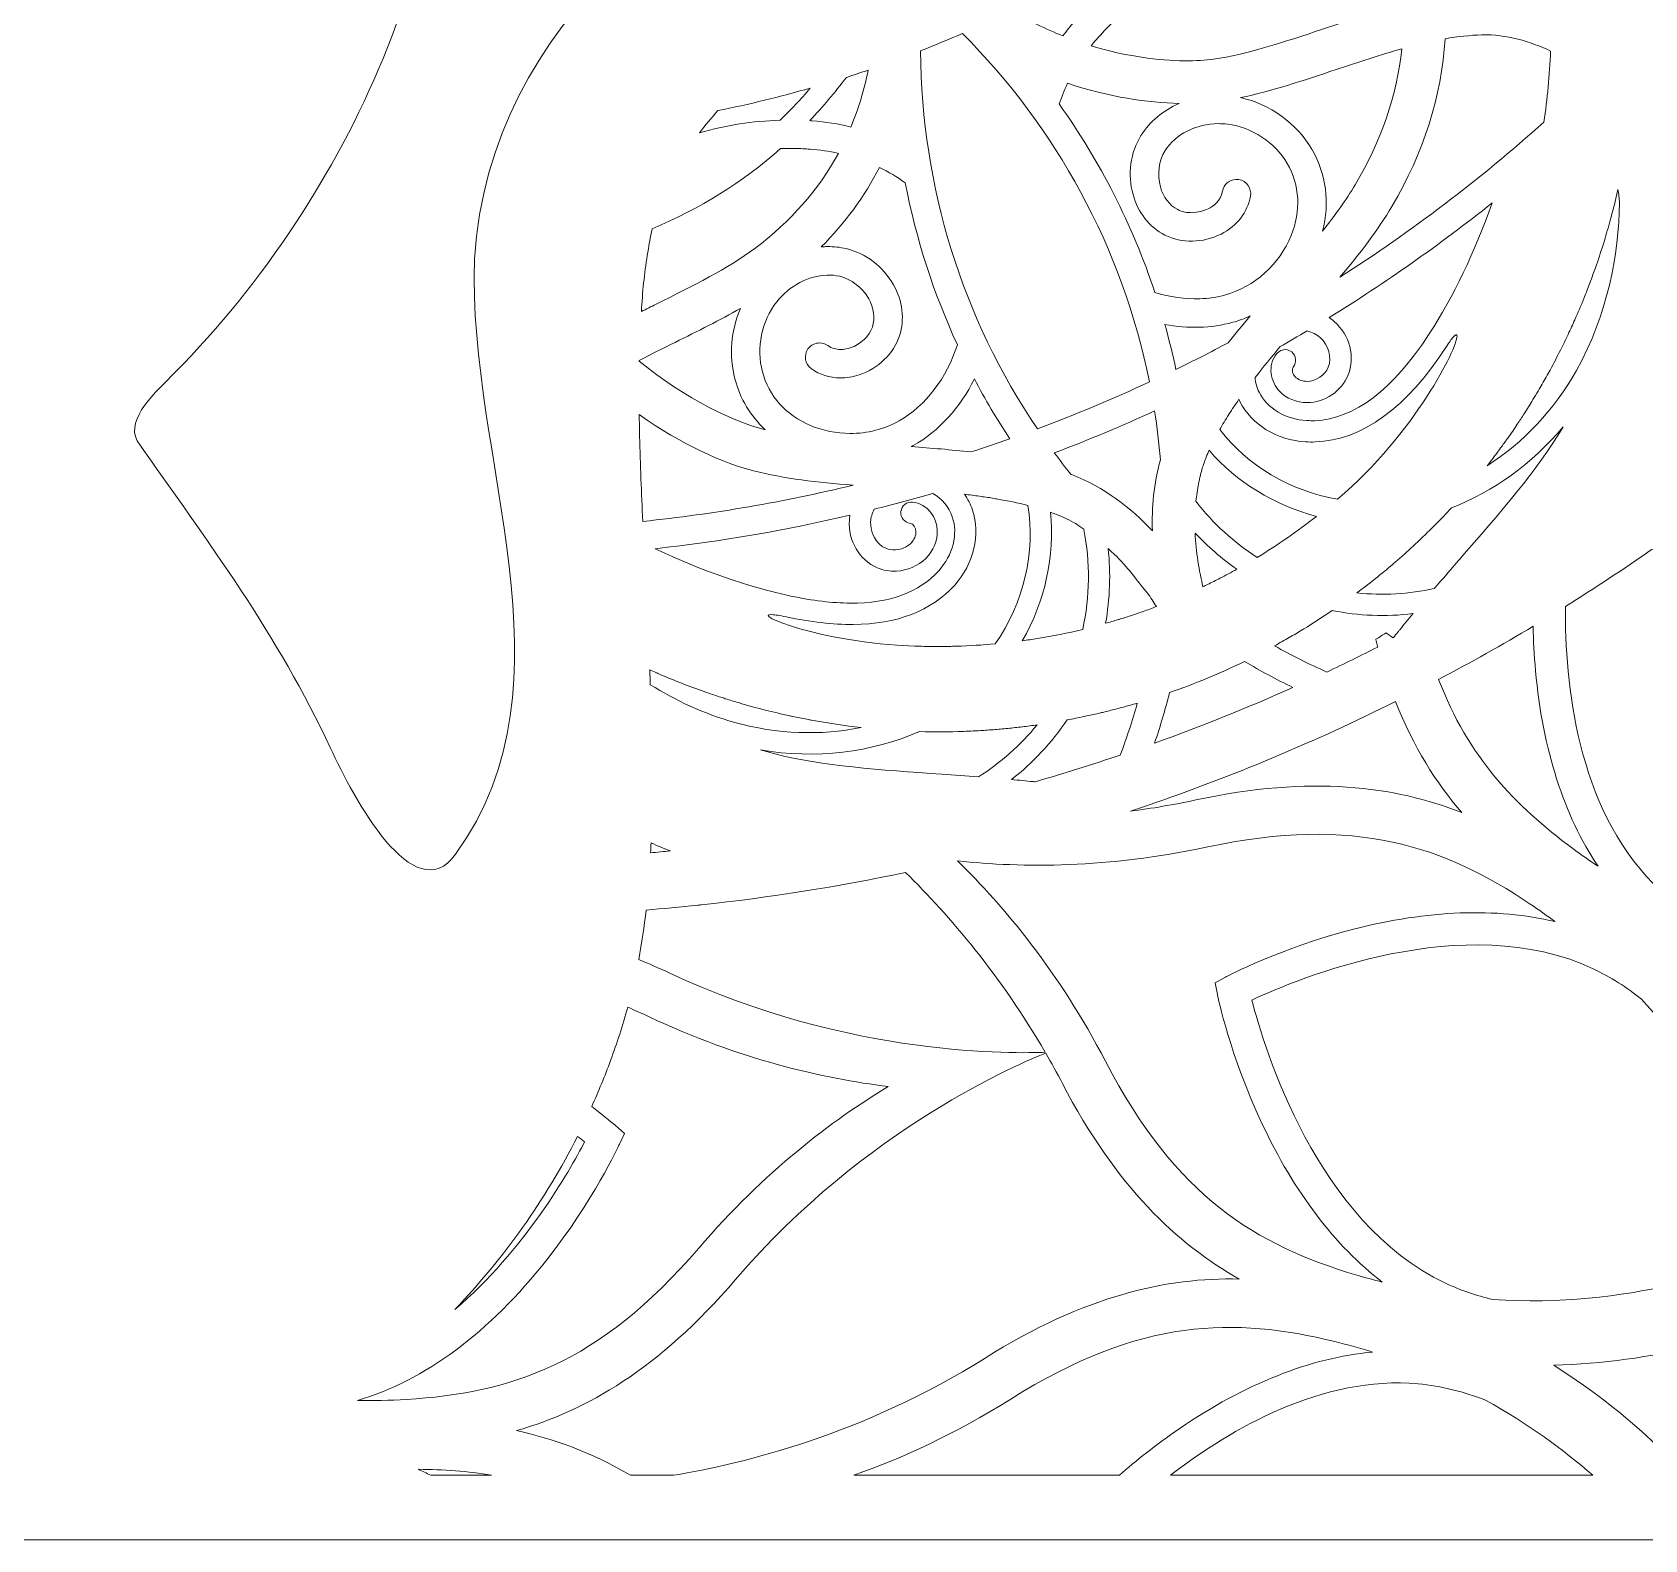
# Model space of a CAD drawing. Header units: millimetres. Extents: x -131 to 670, y -112 to 1620.
# Drawn here: x 436.4 to 586.4, y 1058.4 to 1198.6 of the extents above; entities that cross this region are included whole.
import ezdxf

# ---------------------------------------------------------------- set-up
doc = ezdxf.new("R2010")
doc.units = ezdxf.units.MM
doc.header["$MEASUREMENT"] = 0
doc.layers.add('Layer 3', color=7, linetype='Continuous')

msp = doc.modelspace()

# ---------------------------------------------------------------- linework, layer by layer
at = {"layer": 'Layer 3', "lineweight": 0}
msp.add_lwpolyline([(284.88, 1619.63), (284.88, 1058.4), (670.17, 1058.4), (670.17, 1619.63), (284.88, 1619.63)], dxfattribs=at)
for points, knots in [([(446.11, 1160.62), (445.06, 1162.73), (447.88, 1165.2), (449.64, 1166.97), (466.22, 1183.9), (476.1, 1206.83), (475.39, 1230.47), (475.39, 1230.79), (475.69, 1231.69), (476.27, 1232.11), (482.19, 1223.42), (495.09, 1223.49), (504.68, 1225.88), (509.61, 1227.29), (514.55, 1231.88), (519.14, 1229.41), (520.55, 1228.7), (518.08, 1225.53), (516.32, 1224.47), (498.33, 1212.48), (478.92, 1200.13), (477.51, 1177.55), (476.81, 1158.85), (487.39, 1138.39), (475.75, 1122.16), (471.87, 1116.87), (466.22, 1127.46), (464.11, 1132.04), (459.17, 1142.63), (452.82, 1151.09), (446.11, 1160.62)], [0, 0, 0, 0, 1, 1, 1, 2, 2, 2, 3, 3, 3, 4, 4, 4, 5, 5, 5, 6, 6, 6, 7, 7, 7, 8, 8, 8, 9, 9, 9, 10, 10, 10, 10]), ([(546.25, 1196.13), (545.53, 1196.03), (544.61, 1195.97), (543.55, 1195.98), (541.22, 1196), (538.17, 1196.37), (534.87, 1197.37), (535.03, 1197.56), (535.18, 1197.74), (535.34, 1197.93), (536.37, 1199.11), (537.5, 1200.2), (538.71, 1201.19), (545.6, 1201.64), (552.39, 1203.73), (558.46, 1207.46), (560.13, 1207.32), (561.74, 1207.04), (563.28, 1206.63), (563.66, 1204.82), (563.88, 1203.02), (563.94, 1201.24), (561.42, 1200.6), (558.9, 1199.75), (556.41, 1198.92), (552.77, 1197.71), (549.34, 1196.56), (546.25, 1196.13)], [0, 0, 0, 0, 1, 1, 1, 2, 2, 2, 3, 3, 3, 4, 4, 4, 5, 5, 5, 6, 6, 6, 7, 7, 7, 8, 8, 8, 9, 9, 9, 9]), ([(534.69, 1201.12), (534.23, 1200.65), (533.77, 1200.16), (533.34, 1199.66), (532.95, 1199.22), (532.59, 1198.76), (532.25, 1198.29), (530.67, 1198.92), (529.07, 1199.69), (527.48, 1200.65), (528.1, 1200.96), (528.73, 1201.28), (529.35, 1201.6), (531.12, 1201.33), (532.9, 1201.17), (534.69, 1201.12)], [0, 0, 0, 0, 1, 1, 1, 2, 2, 2, 3, 3, 3, 4, 4, 4, 5, 5, 5, 5]), ([(522.9, 1198.52), (531.59, 1189.81), (537.78, 1178.61), (540.3, 1166.1), (536.88, 1164.52), (533.4, 1163.06), (529.87, 1161.74), (522.89, 1172.06), (519.1, 1184.19), (519.01, 1196.91), (520.32, 1197.42), (521.62, 1197.96), (522.9, 1198.52)], [0, 0, 0, 0, 1, 1, 1, 2, 2, 2, 3, 3, 3, 4, 4, 4, 4]), ([(558.02, 1175.84), (559.86, 1178.04), (561.54, 1180.21), (562.86, 1182.43), (565.81, 1187.43), (567.46, 1192.66), (567.81, 1198.03), (568.98, 1198.23), (570.13, 1198.36), (571.23, 1198.39), (573.51, 1198.45), (575.7, 1197.79), (577.62, 1196.88), (577.53, 1194.65), (577.32, 1192.44), (576.99, 1190.26), (571.01, 1184.92), (564.66, 1180.1), (558.02, 1175.84)], [0, 0, 0, 0, 1, 1, 1, 2, 2, 2, 3, 3, 3, 4, 4, 4, 5, 5, 5, 6, 6, 6, 6]), ([(557.67, 1195.16), (559.7, 1195.84), (561.75, 1196.53), (563.78, 1197.09), (563.31, 1192.77), (561.86, 1188.55), (559.44, 1184.45), (558.6, 1183.03), (557.56, 1181.6), (556.4, 1180.14), (557.09, 1182.77), (556.75, 1185.43), (555.4, 1187.76), (553.99, 1190.17), (551.5, 1191.95), (548.78, 1192.55), (551.62, 1193.15), (554.57, 1194.13), (557.67, 1195.16)], [0, 0, 0, 0, 1, 1, 1, 2, 2, 2, 3, 3, 3, 4, 4, 4, 5, 5, 5, 6, 6, 6, 6]), ([(512.53, 1189.81), (511.36, 1190.11), (510.16, 1190.31), (508.92, 1190.39), (508.84, 1190.4), (508.77, 1190.4), (508.69, 1190.41), (509.91, 1191.68), (511.04, 1193.03), (512.1, 1194.44), (512.78, 1194.66), (513.45, 1194.88), (514.13, 1195.11), (513.76, 1193.25), (513.22, 1191.49), (512.53, 1189.81)], [0, 0, 0, 0, 1, 1, 1, 2, 2, 2, 3, 3, 3, 4, 4, 4, 5, 5, 5, 5]), ([(508.75, 1193.44), (507.86, 1192.39), (506.92, 1191.4), (505.93, 1190.45), (503.39, 1190.38), (500.88, 1189.98), (498.44, 1189.29), (498.99, 1189.99), (499.56, 1190.68), (500.16, 1191.34), (503.06, 1191.93), (505.92, 1192.63), (508.75, 1193.44)], [0, 0, 0, 0, 1, 1, 1, 2, 2, 2, 3, 3, 3, 4, 4, 4, 4]), ([(532.68, 1193.89), (536.54, 1192.59), (540.17, 1192.08), (543.06, 1192.01), (541.59, 1191.37), (540.33, 1190.34), (539.51, 1189.03), (538.53, 1187.46), (538.25, 1185.4), (538.77, 1183.53), (539.23, 1181.85), (540.29, 1180.51), (541.74, 1179.77), (542.51, 1179.38), (543.4, 1179.19), (544.3, 1179.2), (545.2, 1179.22), (546.12, 1179.44), (546.96, 1179.86), (548.45, 1180.61), (549.44, 1181.9), (549.7, 1183.4), (549.82, 1184.12), (549.33, 1184.81), (548.61, 1184.93), (548.52, 1184.94), (548.44, 1184.95), (548.35, 1184.94), (547.73, 1184.92), (547.2, 1184.47), (547.09, 1183.84), (546.94, 1182.93), (546.2, 1182.44), (545.77, 1182.22), (545.32, 1181.99), (544.8, 1181.87), (544.31, 1181.85), (543.81, 1181.84), (543.33, 1181.93), (542.94, 1182.13), (542.16, 1182.53), (541.58, 1183.28), (541.32, 1184.24), (541, 1185.39), (541.17, 1186.68), (541.76, 1187.62), (542.71, 1189.15), (544.66, 1190.11), (546.7, 1190.13), (546.99, 1190.13), (547.28, 1190.12), (547.58, 1190.08), (549.84, 1189.8), (551.96, 1188.4), (553.11, 1186.42), (554.29, 1184.41), (554.42, 1182.03), (553.48, 1179.72), (552.4, 1177.06), (550.05, 1174.94), (547.36, 1174.2), (546.59, 1173.99), (545.79, 1173.87), (544.98, 1173.84), (543.61, 1173.8), (542.2, 1174), (540.81, 1174.43), (538.71, 1180.75), (535.69, 1186.64), (531.9, 1191.96), (532.12, 1192.61), (532.38, 1193.25), (532.68, 1193.89)], [0, 0, 0, 0, 1, 1, 1, 2, 2, 2, 3, 3, 3, 4, 4, 4, 5, 5, 5, 6, 6, 6, 7, 7, 7, 8, 8, 8, 9, 9, 9, 10, 10, 10, 11, 11, 11, 12, 12, 12, 13, 13, 13, 14, 14, 14, 15, 15, 15, 16, 16, 16, 17, 17, 17, 18, 18, 18, 19, 19, 19, 20, 20, 20, 21, 21, 21, 22, 22, 22, 23, 23, 23, 24, 24, 24, 24]), ([(505.99, 1187.81), (506.44, 1187.82), (506.9, 1187.83), (507.36, 1187.82), (507.81, 1187.81), (508.27, 1187.79), (508.73, 1187.76), (509.63, 1187.69), (510.51, 1187.56), (511.36, 1187.37), (509.52, 1183.99), (506.92, 1181.03), (503.58, 1178.52), (501.08, 1176.65), (497.83, 1175.04), (494.4, 1173.34), (493.94, 1173.11), (493.48, 1172.88), (493.03, 1172.65), (493.09, 1173.55), (493.15, 1174.44), (493.24, 1175.33), (493.43, 1177.03), (493.68, 1178.72), (494.05, 1180.36), (498.44, 1182.18), (502.47, 1184.71), (505.99, 1187.81)], [0, 0, 0, 0, 1, 1, 1, 2, 2, 2, 3, 3, 3, 4, 4, 4, 5, 5, 5, 6, 6, 6, 7, 7, 7, 8, 8, 8, 9, 9, 9, 9]), ([(522.43, 1169.56), (521.46, 1166.49), (519.49, 1163.89), (517.01, 1162.48), (515.64, 1161.7), (514.05, 1161.31), (512.44, 1161.31), (511.19, 1161.32), (509.93, 1161.56), (508.77, 1162.05), (506.48, 1163.02), (504.89, 1164.79), (504.29, 1167.05), (503.71, 1169.26), (504.22, 1171.75), (505.62, 1173.55), (506.8, 1175.07), (508.61, 1175.99), (510.32, 1176.04), (510.71, 1176.05), (511.1, 1176.02), (511.48, 1175.93), (512.56, 1175.68), (513.59, 1174.88), (514.18, 1173.85), (514.67, 1172.98), (514.8, 1172.04), (514.52, 1171.21), (514.25, 1170.37), (513.42, 1169.59), (512.46, 1169.27), (512.23, 1169.2), (511.9, 1169.12), (511.53, 1169.12), (511.16, 1169.13), (510.75, 1169.22), (510.38, 1169.49), (510.15, 1169.65), (509.9, 1169.72), (509.64, 1169.73), (509.22, 1169.74), (508.8, 1169.55), (508.53, 1169.17), (508.11, 1168.58), (508.25, 1167.75), (508.85, 1167.33), (509.62, 1166.78), (510.55, 1166.49), (511.52, 1166.48), (512.1, 1166.47), (512.7, 1166.57), (513.29, 1166.76), (515.07, 1167.35), (516.51, 1168.74), (517.04, 1170.39), (517.54, 1171.94), (517.35, 1173.63), (516.48, 1175.15), (515.53, 1176.84), (513.88, 1178.09), (512.07, 1178.51), (511.51, 1178.64), (510.93, 1178.7), (510.35, 1178.69), (510.16, 1178.69), (509.97, 1178.68), (509.77, 1178.66), (511.98, 1180.89), (513.79, 1183.36), (515.18, 1186.06), (516.03, 1185.64), (516.84, 1185.17), (517.58, 1184.62), (518.59, 1179.4), (520.22, 1174.36), (522.43, 1169.56)], [0, 0, 0, 0, 1, 1, 1, 2, 2, 2, 3, 3, 3, 4, 4, 4, 5, 5, 5, 6, 6, 6, 7, 7, 7, 8, 8, 8, 9, 9, 9, 10, 10, 10, 11, 11, 11, 12, 12, 12, 13, 13, 13, 14, 14, 14, 15, 15, 15, 16, 16, 16, 17, 17, 17, 18, 18, 18, 19, 19, 19, 20, 20, 20, 21, 21, 21, 22, 22, 22, 23, 23, 23, 24, 24, 24, 25, 25, 25, 25]), ([(571.73, 1158.31), (571.91, 1158.54), (572.09, 1158.78), (572.27, 1159.02), (572.54, 1159.38), (572.81, 1159.74), (573.07, 1160.1), (573.27, 1160.37), (573.46, 1160.64), (573.66, 1160.91), (573.95, 1161.32), (574.24, 1161.75), (574.52, 1162.17), (574.74, 1162.49), (574.95, 1162.82), (575.16, 1163.14), (575.44, 1163.58), (575.72, 1164.02), (575.98, 1164.46), (576.15, 1164.72), (576.31, 1164.99), (576.47, 1165.26), (576.72, 1165.69), (576.97, 1166.13), (577.21, 1166.56), (577.33, 1166.78), (577.46, 1166.99), (577.57, 1167.21), (577.91, 1167.82), (578.22, 1168.44), (578.54, 1169.06), (578.66, 1169.3), (578.78, 1169.55), (578.9, 1169.79), (579.13, 1170.27), (579.35, 1170.75), (579.57, 1171.23), (579.67, 1171.44), (579.77, 1171.66), (579.87, 1171.87), (580.16, 1172.53), (580.44, 1173.2), (580.72, 1173.87), (580.8, 1174.07), (580.87, 1174.27), (580.95, 1174.47), (581.16, 1175.01), (581.37, 1175.55), (581.56, 1176.1), (581.64, 1176.31), (581.72, 1176.52), (581.79, 1176.73), (582.04, 1177.43), (582.28, 1178.15), (582.5, 1178.86), (582.54, 1178.99), (582.58, 1179.12), (582.62, 1179.25), (582.81, 1179.87), (582.99, 1180.5), (583.16, 1181.13), (583.22, 1181.34), (583.28, 1181.54), (583.33, 1181.75), (583.53, 1182.5), (583.72, 1183.25), (583.89, 1184.01), (583.89, 1184.01), (583.89, 1184.01), (583.89, 1184.01), (583.95, 1183.6), (584, 1183.18), (584.04, 1182.77), (583.92, 1177.94), (582.95, 1172.37), (580.03, 1167.18), (577.97, 1163.5), (575.06, 1160.45), (571.73, 1158.31)], [0, 0, 0, 0, 1, 1, 1, 2, 2, 2, 3, 3, 3, 4, 4, 4, 5, 5, 5, 6, 6, 6, 7, 7, 7, 8, 8, 8, 9, 9, 9, 10, 10, 10, 11, 11, 11, 12, 12, 12, 13, 13, 13, 14, 14, 14, 15, 15, 15, 16, 16, 16, 17, 17, 17, 18, 18, 18, 19, 19, 19, 20, 20, 20, 21, 21, 21, 22, 22, 22, 23, 23, 23, 24, 24, 24, 25, 25, 25, 26, 26, 26, 26]), ([(566.33, 1170.58), (562.95, 1165.36), (559.37, 1162.65), (555.68, 1162.5), (555.43, 1162.49), (555.18, 1162.5), (554.94, 1162.51), (552.98, 1162.61), (551.24, 1163.65), (550.5, 1165.16), (550.3, 1165.58), (550.17, 1166.04), (550.12, 1166.51), (550.87, 1167.47), (551.65, 1168.43), (552.46, 1169.39), (553.3, 1169.86), (554.13, 1170.35), (554.96, 1170.85), (555.43, 1170.72), (555.86, 1170.52), (556.2, 1170.22), (556.97, 1169.54), (557.29, 1168.37), (556.94, 1167.49), (556.64, 1166.72), (555.81, 1166.16), (554.98, 1166.16), (554.52, 1166.16), (554.1, 1166.32), (553.85, 1166.59), (553.62, 1166.84), (553.5, 1167.28), (553.68, 1167.49), (554.03, 1167.92), (553.96, 1168.54), (553.54, 1168.89), (553.38, 1169.02), (553.19, 1169.09), (553, 1169.11), (552.69, 1169.14), (552.36, 1169.01), (552.14, 1168.75), (551.23, 1167.63), (551.59, 1166.1), (552.4, 1165.24), (553.03, 1164.56), (553.97, 1164.18), (554.98, 1164.18), (556.61, 1164.18), (558.18, 1165.23), (558.79, 1166.75), (559.46, 1168.43), (558.93, 1170.47), (557.5, 1171.71), (557.35, 1171.85), (557.18, 1171.97), (557.01, 1172.09), (562.25, 1175.32), (567.32, 1178.88), (572.19, 1182.76), (570.54, 1178.14), (568.58, 1174.05), (566.33, 1170.58)], [0, 0, 0, 0, 1, 1, 1, 2, 2, 2, 3, 3, 3, 4, 4, 4, 5, 5, 5, 6, 6, 6, 7, 7, 7, 8, 8, 8, 9, 9, 9, 10, 10, 10, 11, 11, 11, 12, 12, 12, 13, 13, 13, 14, 14, 14, 15, 15, 15, 16, 16, 16, 17, 17, 17, 18, 18, 18, 19, 19, 19, 20, 20, 20, 21, 21, 21, 21]), ([(496.16, 1169.78), (498.29, 1170.84), (500.34, 1171.86), (502.24, 1172.95), (501.37, 1170.89), (501.17, 1168.53), (501.74, 1166.38), (502.22, 1164.53), (503.19, 1162.93), (504.55, 1161.66), (504.52, 1161.66), (504.49, 1161.67), (504.46, 1161.68), (501.79, 1162.37), (497.2, 1164.44), (492.83, 1168.04), (492.83, 1168.06), (492.83, 1168.09), (492.83, 1168.11), (493.94, 1168.68), (495.05, 1169.23), (496.16, 1169.78)], [0, 0, 0, 0, 1, 1, 1, 2, 2, 2, 3, 3, 3, 4, 4, 4, 5, 5, 5, 6, 6, 6, 7, 7, 7, 7]), ([(542.76, 1167.27), (542.46, 1168.69), (542.12, 1170.08), (541.73, 1171.46), (542.8, 1171.25), (543.88, 1171.16), (544.94, 1171.19), (546, 1171.22), (547.05, 1171.37), (548.06, 1171.65), (548.61, 1171.8), (549.15, 1172), (549.68, 1172.24), (548.97, 1171.41), (548.28, 1170.58), (547.61, 1169.74), (546.01, 1168.89), (544.39, 1168.06), (542.76, 1167.27)], [0, 0, 0, 0, 1, 1, 1, 2, 2, 2, 3, 3, 3, 4, 4, 4, 5, 5, 5, 6, 6, 6, 6]), ([(546.84, 1161.67), (546.84, 1161.67), (546.84, 1161.67), (546.84, 1161.67), (547.1, 1162.14), (547.38, 1162.6), (547.67, 1163.06), (547.68, 1163.07), (547.69, 1163.08), (547.7, 1163.1), (547.99, 1163.56), (548.3, 1164.03), (548.63, 1164.49), (548.63, 1164.49), (548.63, 1164.5), (548.63, 1164.5), (548.66, 1164.43), (548.69, 1164.35), (548.72, 1164.29), (549.77, 1162.14), (552.17, 1160.67), (554.83, 1160.53), (555.13, 1160.51), (555.42, 1160.51), (555.71, 1160.52), (560.1, 1160.67), (564.23, 1163.68), (568, 1169.5), (568.26, 1169.91), (568.47, 1170.18), (568.62, 1170.34), (568.63, 1170.35), (568.63, 1170.35), (568.64, 1170.36), (568.68, 1170.4), (568.72, 1170.43), (568.75, 1170.46), (568.76, 1170.46), (568.76, 1170.46), (568.77, 1170.47), (568.8, 1170.48), (568.82, 1170.5), (568.84, 1170.5), (568.85, 1170.5), (568.86, 1170.49), (568.87, 1170.48), (568.88, 1170.48), (568.89, 1170.48), (568.9, 1170.47), (568.91, 1170.45), (568.91, 1170.43), (568.91, 1170.4), (568.91, 1170.39), (568.92, 1170.38), (568.92, 1170.37), (568.92, 1169.29), (565.06, 1161.39), (557.8, 1155.19), (553.42, 1155.96), (549.39, 1158.33), (546.84, 1161.67)], [0, 0, 0, 0, 1, 1, 1, 2, 2, 2, 3, 3, 3, 4, 4, 4, 5, 5, 5, 6, 6, 6, 7, 7, 7, 8, 8, 8, 9, 9, 9, 10, 10, 10, 11, 11, 11, 12, 12, 12, 13, 13, 13, 14, 14, 14, 15, 15, 15, 16, 16, 16, 17, 17, 17, 18, 18, 18, 19, 19, 19, 20, 20, 20, 20]), ([(523.68, 1159.59), (521.85, 1159.8), (520, 1159.95), (518.14, 1160.09), (518.2, 1160.12), (518.26, 1160.15), (518.32, 1160.18), (520.73, 1161.55), (522.7, 1163.73), (524.01, 1166.39), (525.02, 1164.48), (526.11, 1162.62), (527.31, 1160.81), (526.11, 1160.38), (524.9, 1159.98), (523.68, 1159.59)], [0, 0, 0, 0, 1, 1, 1, 2, 2, 2, 3, 3, 3, 4, 4, 4, 5, 5, 5, 5]), ([(503.47, 1157.84), (506.32, 1157.1), (509.44, 1156.76), (512.73, 1156.5), (506.33, 1154.95), (499.79, 1153.82), (493.16, 1153.13), (493.04, 1155.77), (492.93, 1158.41), (492.87, 1161.04), (492.85, 1161.71), (492.84, 1162.39), (492.83, 1163.06), (496.82, 1160.23), (500.69, 1158.55), (503.47, 1157.84)], [0, 0, 0, 0, 1, 1, 1, 2, 2, 2, 3, 3, 3, 4, 4, 4, 5, 5, 5, 5]), ([(541.32, 1158.87), (540.69, 1156.65), (540.5, 1154.38), (540.57, 1152.26), (538.59, 1154.36), (536.1, 1156.32), (533.08, 1157.48), (533.05, 1157.49), (533.03, 1157.5), (533, 1157.51), (532.47, 1158.16), (531.96, 1158.83), (531.45, 1159.51), (534.61, 1160.7), (537.71, 1162), (540.78, 1163.41), (541.01, 1161.91), (541.19, 1160.4), (541.32, 1158.87)], [0, 0, 0, 0, 1, 1, 1, 2, 2, 2, 3, 3, 3, 4, 4, 4, 5, 5, 5, 6, 6, 6, 6]), ([(566.8, 1146.89), (564.44, 1146.37), (561.99, 1146.23), (559.6, 1146.48), (560.13, 1146.88), (560.66, 1147.29), (561.18, 1147.7), (561.23, 1147.74), (561.29, 1147.78), (561.34, 1147.83), (561.88, 1148.25), (562.41, 1148.69), (562.93, 1149.13), (562.93, 1149.14), (562.93, 1149.14), (562.94, 1149.14), (563.52, 1149.63), (564.09, 1150.14), (564.65, 1150.66), (564.84, 1150.84), (565.04, 1151.02), (565.23, 1151.2), (565.6, 1151.55), (565.96, 1151.9), (566.31, 1152.25), (566.53, 1152.46), (566.75, 1152.68), (566.96, 1152.89), (567.44, 1153.38), (567.91, 1153.87), (568.37, 1154.37), (568.38, 1154.37), (568.38, 1154.38), (568.39, 1154.39), (572.3, 1155.89), (575.91, 1158.51), (578.78, 1161.92), (578.77, 1161.9), (578.76, 1161.88), (578.75, 1161.87), (576.45, 1157.97), (572.88, 1153.87), (569.1, 1149.54), (569.1, 1149.54), (569.09, 1149.53), (569.09, 1149.53), (568.34, 1148.66), (567.58, 1147.79), (566.82, 1146.91), (566.81, 1146.9), (566.81, 1146.89), (566.8, 1146.89)], [0, 0, 0, 0, 1, 1, 1, 2, 2, 2, 3, 3, 3, 4, 4, 4, 5, 5, 5, 6, 6, 6, 7, 7, 7, 8, 8, 8, 9, 9, 9, 10, 10, 10, 11, 11, 11, 12, 12, 12, 13, 13, 13, 14, 14, 14, 15, 15, 15, 16, 16, 16, 17, 17, 17, 17]), ([(544.62, 1155), (544.68, 1155.55), (544.76, 1156.09), (544.86, 1156.63), (544.88, 1156.72), (544.9, 1156.81), (544.92, 1156.91), (544.95, 1157.04), (544.98, 1157.17), (545.01, 1157.3), (545.06, 1157.51), (545.12, 1157.73), (545.18, 1157.94), (545.2, 1158.02), (545.23, 1158.09), (545.25, 1158.17), (545.31, 1158.34), (545.37, 1158.52), (545.43, 1158.7), (545.45, 1158.77), (545.48, 1158.84), (545.51, 1158.92), (545.6, 1159.16), (545.69, 1159.4), (545.8, 1159.63), (545.81, 1159.67), (545.84, 1159.71), (545.85, 1159.75), (548.37, 1156.81), (551.93, 1154.63), (555.84, 1153.6), (554.07, 1152.22), (552.23, 1150.94), (550.32, 1149.78), (548.15, 1151.18), (546.2, 1152.96), (544.62, 1155)], [0, 0, 0, 0, 1, 1, 1, 2, 2, 2, 3, 3, 3, 4, 4, 4, 5, 5, 5, 6, 6, 6, 7, 7, 7, 8, 8, 8, 9, 9, 9, 10, 10, 10, 11, 11, 11, 12, 12, 12, 12]), ([(514.98, 1148.82), (515.54, 1148.58), (516.15, 1148.48), (516.76, 1148.51), (517.77, 1148.56), (518.77, 1148.97), (519.49, 1149.69), (520.2, 1150.4), (520.59, 1151.34), (520.56, 1152.26), (520.52, 1153.45), (519.7, 1154.79), (518.26, 1154.93), (517.72, 1154.98), (517.23, 1154.59), (517.18, 1154.04), (517.12, 1153.49), (517.52, 1153.01), (518.06, 1152.95), (518.35, 1152.93), (518.57, 1152.53), (518.58, 1152.2), (518.59, 1151.83), (518.41, 1151.41), (518.09, 1151.09), (517.72, 1150.73), (517.2, 1150.51), (516.68, 1150.49), (516.36, 1150.47), (516.04, 1150.52), (515.76, 1150.64), (514.89, 1151.01), (514.29, 1152.07), (514.36, 1153.1), (514.38, 1153.49), (514.5, 1153.89), (514.69, 1154.26), (516.53, 1154.72), (518.35, 1155.21), (520.16, 1155.73), (520.99, 1155.24), (521.65, 1154.45), (521.96, 1153.55), (522.51, 1151.96), (522.01, 1150), (520.7, 1148.54), (518.88, 1146.52), (516.12, 1145.51), (512.47, 1145.53), (510.81, 1145.54), (508.96, 1145.76), (506.94, 1146.19), (502.93, 1147.04), (498.7, 1148.52), (494.32, 1150.59), (500.45, 1151.27), (506.5, 1152.31), (512.44, 1153.71), (512.42, 1153.55), (512.39, 1153.39), (512.38, 1153.23), (512.25, 1151.34), (513.32, 1149.53), (514.98, 1148.82)], [0, 0, 0, 0, 1, 1, 1, 2, 2, 2, 3, 3, 3, 4, 4, 4, 5, 5, 5, 6, 6, 6, 7, 7, 7, 8, 8, 8, 9, 9, 9, 10, 10, 10, 11, 11, 11, 12, 12, 12, 13, 13, 13, 14, 14, 14, 15, 15, 15, 16, 16, 16, 17, 17, 17, 18, 18, 18, 19, 19, 19, 20, 20, 20, 21, 21, 21, 21]), ([(525.95, 1141.74), (524.76, 1141.63), (523.57, 1141.56), (522.37, 1141.52), (522.24, 1141.52), (522.12, 1141.51), (521.99, 1141.51), (521.54, 1141.5), (521.08, 1141.49), (520.62, 1141.5), (520.47, 1141.5), (520.32, 1141.49), (520.17, 1141.5), (519.6, 1141.5), (519.02, 1141.51), (518.44, 1141.53), (518.44, 1141.53), (518.44, 1141.53), (518.44, 1141.53), (509.6, 1141.87), (503.25, 1144.52), (505.18, 1144.46), (505.45, 1144.45), (505.89, 1144.38), (506.52, 1144.25), (508.78, 1143.77), (510.85, 1143.53), (512.72, 1143.55), (516.84, 1143.57), (520, 1144.8), (522.18, 1147.21), (523.96, 1149.19), (524.61, 1151.93), (523.84, 1154.19), (523.66, 1154.71), (523.4, 1155.2), (523.09, 1155.66), (523.56, 1155.6), (524.03, 1155.54), (524.49, 1155.47), (524.59, 1155.46), (524.68, 1155.45), (524.78, 1155.43), (525.2, 1155.37), (525.61, 1155.31), (526.02, 1155.24), (526.07, 1155.23), (526.11, 1155.22), (526.15, 1155.21), (527.13, 1155.05), (528.07, 1154.85), (528.99, 1154.61), (529.74, 1150.31), (528.6, 1145.55), (525.95, 1141.74)], [0, 0, 0, 0, 1, 1, 1, 2, 2, 2, 3, 3, 3, 4, 4, 4, 5, 5, 5, 6, 6, 6, 7, 7, 7, 8, 8, 8, 9, 9, 9, 10, 10, 10, 11, 11, 11, 12, 12, 12, 13, 13, 13, 14, 14, 14, 15, 15, 15, 16, 16, 16, 17, 17, 17, 18, 18, 18, 18]), ([(531.08, 1153.98), (531.27, 1153.91), (531.47, 1153.85), (531.65, 1153.77), (532.28, 1153.53), (532.88, 1153.24), (533.45, 1152.92), (533.45, 1152.92), (533.45, 1152.92), (533.45, 1152.92), (533.71, 1152.74), (533.95, 1152.57), (534.18, 1152.4), (534.18, 1152.4), (534.19, 1152.39), (534.19, 1152.39), (534.8, 1149.33), (534.75, 1146.13), (534.09, 1143.08), (532.7, 1142.75), (531.3, 1142.47), (529.89, 1142.24), (529.88, 1142.24), (529.88, 1142.23), (529.87, 1142.23), (529.41, 1142.16), (528.94, 1142.09), (528.47, 1142.02), (528.47, 1142.02), (528.47, 1142.02), (528.47, 1142.02), (530.58, 1145.69), (531.53, 1149.96), (531.08, 1153.98)], [0, 0, 0, 0, 1, 1, 1, 2, 2, 2, 3, 3, 3, 4, 4, 4, 5, 5, 5, 6, 6, 6, 7, 7, 7, 8, 8, 8, 9, 9, 9, 10, 10, 10, 11, 11, 11, 11]), ([(548.42, 1148.68), (547.91, 1148.39), (547.39, 1148.11), (546.86, 1147.84), (546.48, 1147.64), (546.09, 1147.45), (545.7, 1147.26), (545.55, 1147.19), (545.42, 1147.12), (545.27, 1147.05), (545.27, 1147.05), (545.27, 1147.05), (545.27, 1147.06), (545.2, 1147.38), (545.12, 1147.73), (545.05, 1148.09), (545.04, 1148.14), (545.03, 1148.19), (545.02, 1148.24), (544.95, 1148.6), (544.88, 1148.97), (544.82, 1149.35), (544.82, 1149.39), (544.81, 1149.43), (544.8, 1149.47), (544.68, 1150.29), (544.59, 1151.16), (544.55, 1152.05), (544.55, 1152.05), (544.55, 1152.05), (544.55, 1152.05), (545.72, 1150.8), (547.02, 1149.67), (548.42, 1148.68)], [0, 0, 0, 0, 1, 1, 1, 2, 2, 2, 3, 3, 3, 4, 4, 4, 5, 5, 5, 6, 6, 6, 7, 7, 7, 8, 8, 8, 9, 9, 9, 10, 10, 10, 11, 11, 11, 11]), ([(536.46, 1150.6), (538.07, 1149.19), (538.63, 1148.25), (539.72, 1146.94), (539.74, 1146.91), (539.77, 1146.88), (539.79, 1146.86), (539.89, 1146.74), (539.99, 1146.62), (540.1, 1146.49), (540.41, 1146.05), (540.69, 1145.61), (540.94, 1145.2), (540.94, 1145.2), (540.94, 1145.2), (540.93, 1145.2), (540.53, 1145.04), (540.13, 1144.9), (539.72, 1144.75), (539.45, 1144.66), (539.18, 1144.57), (538.9, 1144.48), (538.78, 1144.43), (538.66, 1144.39), (538.54, 1144.35), (538.18, 1144.24), (537.83, 1144.12), (537.47, 1144.02), (537.44, 1144.01), (537.41, 1144), (537.38, 1143.99), (537, 1143.87), (536.61, 1143.75), (536.22, 1143.65), (536.62, 1145.94), (536.71, 1148.29), (536.46, 1150.6)], [0, 0, 0, 0, 1, 1, 1, 2, 2, 2, 3, 3, 3, 4, 4, 4, 5, 5, 5, 6, 6, 6, 7, 7, 7, 8, 8, 8, 9, 9, 9, 10, 10, 10, 11, 11, 11, 12, 12, 12, 12]), ([(579, 1145.21), (581.72, 1146.92), (584.4, 1148.68), (587.02, 1150.52), (594.1, 1150.22), (603.83, 1148.53), (610.1, 1142.22), (611.26, 1141.05), (612.25, 1139.77), (613.11, 1138.42), (618.17, 1126.72), (618.05, 1116.2), (617.64, 1111.51), (613.18, 1111.15), (603.44, 1111.1), (592.46, 1115.52), (590.54, 1116.57), (588.75, 1117.86), (587.17, 1119.45), (580.08, 1126.59), (578.94, 1138.11), (579, 1145.21)], [0, 0, 0, 0, 1, 1, 1, 2, 2, 2, 3, 3, 3, 4, 4, 4, 5, 5, 5, 6, 6, 6, 7, 7, 7, 7]), ([(561.54, 1141.44), (559.97, 1140.65), (558.39, 1139.87), (556.8, 1139.12), (555.14, 1139.86), (553.52, 1140.67), (551.93, 1141.55), (551.94, 1141.55), (551.95, 1141.56), (551.97, 1141.57), (552.42, 1141.82), (552.87, 1142.07), (553.31, 1142.33), (553.71, 1142.56), (554.11, 1142.8), (554.5, 1143.03), (554.55, 1143.07), (554.6, 1143.1), (554.66, 1143.13), (555.55, 1143.68), (556.43, 1144.25), (557.3, 1144.84), (559.76, 1144.35), (562.31, 1144.25), (564.82, 1144.55), (564.82, 1144.55), (564.81, 1144.54), (564.81, 1144.54), (564.4, 1144.05), (563.99, 1143.55), (563.58, 1143.05), (563.53, 1142.98), (563.47, 1142.91), (563.41, 1142.84), (563.27, 1142.66), (563.12, 1142.48), (562.98, 1142.29), (562.76, 1142.44), (562.54, 1142.6), (562.33, 1142.76), (562, 1142.56), (561.68, 1142.36), (561.35, 1142.16), (561.41, 1141.92), (561.48, 1141.68), (561.54, 1141.44)], [0, 0, 0, 0, 1, 1, 1, 2, 2, 2, 3, 3, 3, 4, 4, 4, 5, 5, 5, 6, 6, 6, 7, 7, 7, 8, 8, 8, 9, 9, 9, 10, 10, 10, 11, 11, 11, 12, 12, 12, 13, 13, 13, 14, 14, 14, 15, 15, 15, 15]), ([(567.2, 1138.43), (570.18, 1140), (573.12, 1141.65), (576, 1143.37), (576.02, 1142.08), (576.09, 1140.7), (576.22, 1139.24), (576.87, 1131.97), (578.86, 1125.78), (582.03, 1121.05), (581.25, 1121.57), (580.46, 1122.12), (579.68, 1122.7), (574.28, 1126.72), (569.95, 1131.22), (567.2, 1138.43)], [0, 0, 0, 0, 1, 1, 1, 2, 2, 2, 3, 3, 3, 4, 4, 4, 5, 5, 5, 5]), ([(493.86, 1137.94), (493.84, 1138.4), (493.83, 1138.86), (493.81, 1139.32), (494, 1139.24), (494.19, 1139.15), (494.38, 1139.07), (494.49, 1139.02), (494.61, 1138.97), (494.72, 1138.92), (496.09, 1138.33), (497.47, 1137.79), (498.88, 1137.3), (498.96, 1137.27), (499.05, 1137.24), (499.13, 1137.21), (499.56, 1137.06), (500, 1136.91), (500.43, 1136.77), (500.57, 1136.73), (500.7, 1136.68), (500.84, 1136.64), (501.27, 1136.5), (501.71, 1136.37), (502.15, 1136.24), (502.23, 1136.21), (502.31, 1136.19), (502.39, 1136.17), (503.83, 1135.75), (505.28, 1135.38), (506.75, 1135.06), (506.86, 1135.04), (506.98, 1135.01), (507.1, 1134.99), (507.54, 1134.89), (507.99, 1134.8), (508.44, 1134.72), (508.57, 1134.69), (508.7, 1134.67), (508.83, 1134.64), (510.37, 1134.36), (511.93, 1134.13), (513.49, 1133.95), (513.49, 1133.95), (513.49, 1133.95), (513.49, 1133.95), (509.72, 1133.2), (505.65, 1133.33), (501.72, 1134.43), (498.81, 1135.25), (496.19, 1136.49), (493.86, 1137.94)], [0, 0, 0, 0, 1, 1, 1, 2, 2, 2, 3, 3, 3, 4, 4, 4, 5, 5, 5, 6, 6, 6, 7, 7, 7, 8, 8, 8, 9, 9, 9, 10, 10, 10, 11, 11, 11, 12, 12, 12, 13, 13, 13, 14, 14, 14, 15, 15, 15, 16, 16, 16, 17, 17, 17, 17]), ([(542.17, 1137.2), (544.54, 1138.03), (546.87, 1139), (549.14, 1140.1), (550.61, 1139.23), (552.12, 1138.43), (553.65, 1137.68), (549.42, 1135.8), (545.13, 1134.07), (540.78, 1132.51), (541.3, 1134.05), (541.76, 1135.61), (542.17, 1137.2)], [0, 0, 0, 0, 1, 1, 1, 2, 2, 2, 3, 3, 3, 4, 4, 4, 4]), ([(532.63, 1134.66), (533.17, 1134.76), (533.7, 1134.86), (534.23, 1134.98), (534.3, 1134.99), (534.38, 1135.01), (534.45, 1135.03), (534.88, 1135.12), (535.31, 1135.21), (535.73, 1135.31), (535.87, 1135.35), (536.01, 1135.38), (536.15, 1135.42), (536.53, 1135.51), (536.9, 1135.6), (537.27, 1135.7), (537.41, 1135.74), (537.55, 1135.77), (537.69, 1135.81), (538.18, 1135.94), (538.68, 1136.08), (539.17, 1136.23), (538.71, 1134.59), (538.18, 1132.98), (537.59, 1131.4), (534.96, 1130.51), (532.32, 1129.68), (529.66, 1128.91), (529.61, 1128.91), (529.56, 1128.92), (529.5, 1128.92), (528.83, 1128.99), (528.15, 1129.06), (527.47, 1129.12), (529.47, 1130.69), (531.22, 1132.56), (532.63, 1134.66)], [0, 0, 0, 0, 1, 1, 1, 2, 2, 2, 3, 3, 3, 4, 4, 4, 5, 5, 5, 6, 6, 6, 7, 7, 7, 8, 8, 8, 9, 9, 9, 10, 10, 10, 11, 11, 11, 12, 12, 12, 12]), ([(540.04, 1126.68), (548.03, 1129.42), (555.76, 1132.66), (563.19, 1136.37), (564.86, 1132.15), (566.98, 1128.81), (569.35, 1126.05), (563.11, 1128.49), (555.36, 1129.53), (544.62, 1127.22), (542.55, 1126.77), (540.52, 1126.43), (538.54, 1126.18), (539.04, 1126.35), (539.54, 1126.51), (540.04, 1126.68)], [0, 0, 0, 0, 1, 1, 1, 2, 2, 2, 3, 3, 3, 4, 4, 4, 5, 5, 5, 5]), ([(518.91, 1133.58), (520.28, 1133.54), (521.66, 1133.55), (523.02, 1133.6), (523.02, 1133.6), (523.04, 1133.6), (523.04, 1133.6), (523.49, 1133.62), (523.94, 1133.64), (524.39, 1133.66), (524.4, 1133.66), (524.4, 1133.66), (524.41, 1133.66), (524.86, 1133.69), (525.3, 1133.72), (525.74, 1133.75), (525.74, 1133.75), (525.78, 1133.75), (525.78, 1133.75), (526.22, 1133.79), (526.66, 1133.83), (527.1, 1133.87), (527.12, 1133.87), (527.13, 1133.87), (527.14, 1133.88), (527.58, 1133.92), (528.02, 1133.97), (528.46, 1134.02), (528.48, 1134.02), (528.49, 1134.02), (528.5, 1134.02), (528.94, 1134.08), (529.39, 1134.14), (529.84, 1134.2), (528.31, 1132.32), (526.45, 1130.68), (524.4, 1129.37), (523.25, 1129.46), (522.11, 1129.54), (520.98, 1129.61), (515.25, 1130.01), (509.84, 1130.38), (505.46, 1131.51), (505.45, 1131.51), (505.45, 1131.51), (505.45, 1131.51), (505.04, 1131.62), (504.59, 1131.74), (504.12, 1131.87), (504.12, 1131.87), (504.12, 1131.87), (504.12, 1131.87), (509.25, 1131.01), (514.46, 1131.63), (518.91, 1133.58)], [0, 0, 0, 0, 1, 1, 1, 2, 2, 2, 3, 3, 3, 4, 4, 4, 5, 5, 5, 6, 6, 6, 7, 7, 7, 8, 8, 8, 9, 9, 9, 10, 10, 10, 11, 11, 11, 12, 12, 12, 13, 13, 13, 14, 14, 14, 15, 15, 15, 16, 16, 16, 17, 17, 17, 18, 18, 18, 18]), ([(546.62, 1109.12), (546.67, 1108.89), (547.79, 1103.47), (550.77, 1097.12), (553.76, 1090.74), (557.57, 1085.74), (561.96, 1082.37), (561.15, 1082.58), (560.33, 1082.79), (559.5, 1083.04), (550.28, 1085.8), (542.79, 1090.23), (536.2, 1102.92), (531.9, 1111.2), (526.79, 1117.31), (522.45, 1121.55), (528.48, 1120.9), (536.45, 1120.86), (545.57, 1122.82), (559.55, 1125.82), (567.74, 1122.88), (575.73, 1117.53), (576.53, 1116.99), (577.29, 1116.45), (578.03, 1115.9), (572.59, 1117.2), (566.21, 1116.98), (559.27, 1115.19), (552.48, 1113.44), (547.59, 1110.85), (547.39, 1110.74), (547.39, 1110.74), (546.4, 1110.21), (546.4, 1110.21), (546.4, 1110.21), (546.62, 1109.12), (546.62, 1109.12)], [0, 0, 0, 0, 1, 1, 1, 2, 2, 2, 3, 3, 3, 4, 4, 4, 5, 5, 5, 6, 6, 6, 7, 7, 7, 8, 8, 8, 9, 9, 9, 10, 10, 10, 11, 11, 11, 12, 12, 12, 12]), ([(495.74, 1122.47), (495.12, 1122.42), (494.51, 1122.36), (493.89, 1122.3), (493.91, 1122.61), (493.92, 1122.92), (493.93, 1123.23), (494.55, 1122.95), (495.15, 1122.7), (495.74, 1122.47)], [0, 0, 0, 0, 1, 1, 1, 2, 2, 2, 3, 3, 3, 3]), ([(493.47, 1116.98), (495.07, 1117.1), (496.67, 1117.26), (498.27, 1117.42), (498.38, 1117.43), (498.49, 1117.44), (498.59, 1117.46), (504.95, 1118.14), (511.3, 1119.15), (517.61, 1120.48), (521.68, 1116.46), (526.49, 1110.86), (530.6, 1103.75), (528.18, 1103.64), (512.41, 1103.23), (495.67, 1111.11), (494.69, 1111.57), (493.73, 1111.99), (492.79, 1112.38), (493.07, 1113.91), (493.3, 1115.44), (493.47, 1116.98)], [0, 0, 0, 0, 1, 1, 1, 2, 2, 2, 3, 3, 3, 4, 4, 4, 5, 5, 5, 6, 6, 6, 7, 7, 7, 7]), ([(572.23, 1080.75), (570.73, 1081.11), (569.25, 1081.6), (567.83, 1082.27), (555.86, 1087.9), (550.96, 1104.18), (549.83, 1108.6), (553.96, 1110.54), (569.62, 1117.14), (581.59, 1111.51), (583.21, 1110.74), (584.7, 1109.78), (586.08, 1108.68), (594.44, 1099.59), (597.81, 1089.96), (599, 1085.51), (594.73, 1083.56), (584.89, 1079.93), (572.23, 1080.75)], [0, 0, 0, 0, 1, 1, 1, 2, 2, 2, 3, 3, 3, 4, 4, 4, 5, 5, 5, 6, 6, 6, 6]), ([(466.61, 1071.35), (472.85, 1073.19), (478.91, 1077.68), (484.23, 1084.44), (488.57, 1089.95), (490.89, 1094.98), (490.99, 1095.19), (490.99, 1095.19), (491.45, 1096.2), (491.45, 1096.2), (491.45, 1096.2), (490.61, 1096.94), (490.61, 1096.94), (490.54, 1097), (489.75, 1097.69), (488.41, 1098.69), (489.04, 1100.1), (489.63, 1101.53), (490.17, 1102.98), (490.77, 1104.61), (491.3, 1106.26), (491.76, 1107.94), (492.41, 1107.66), (493.08, 1107.36), (493.75, 1107.04), (502.2, 1103.06), (509.97, 1101.3), (515.99, 1100.56), (510.8, 1097.42), (504.44, 1092.62), (498.37, 1085.53), (489.08, 1074.67), (480.78, 1072.05), (471.18, 1071.45), (469.62, 1071.36), (468.1, 1071.33), (466.61, 1071.35)], [0, 0, 0, 0, 1, 1, 1, 2, 2, 2, 3, 3, 3, 4, 4, 4, 5, 5, 5, 6, 6, 6, 7, 7, 7, 8, 8, 8, 9, 9, 9, 10, 10, 10, 11, 11, 11, 12, 12, 12, 12]), ([(492.02, 1064.4), (488.34, 1066.54), (484.81, 1067.82), (481.42, 1068.55), (487.86, 1070.39), (494.65, 1074.26), (501.79, 1082.61), (513.87, 1096.73), (528.49, 1102.82), (530.65, 1103.67), (531.18, 1102.75), (531.7, 1101.81), (532.21, 1100.84), (537.21, 1091.22), (542.87, 1085.92), (548.65, 1082.65), (541.95, 1082.81), (534.32, 1081.14), (525.01, 1075.3), (513.72, 1068.2), (502.4, 1065.45), (496.06, 1064.4), (496.06, 1064.4), (492.02, 1064.4), (492.02, 1064.4)], [0, 0, 0, 0, 1, 1, 1, 2, 2, 2, 3, 3, 3, 4, 4, 4, 5, 5, 5, 6, 6, 6, 7, 7, 7, 8, 8, 8, 8]), ([(487.75, 1095.41), (486.35, 1092.71), (482.14, 1085.29), (475.67, 1079.81), (480.26, 1084.58), (484.1, 1090.03), (487.09, 1095.92), (487.33, 1095.73), (487.56, 1095.56), (487.75, 1095.41)], [0, 0, 0, 0, 1, 1, 1, 2, 2, 2, 3, 3, 3, 3]), ([(512.8, 1064.4), (517.28, 1065.99), (522.26, 1068.25), (527.41, 1071.49), (539.51, 1079.09), (548.22, 1079.12), (557.56, 1076.83), (558.75, 1076.54), (559.91, 1076.21), (561.04, 1075.86), (555.31, 1075.33), (549.18, 1072.91), (543.07, 1068.72), (540.89, 1067.23), (539.01, 1065.72), (537.5, 1064.4), (537.5, 1064.4), (512.8, 1064.4), (512.8, 1064.4)], [0, 0, 0, 0, 1, 1, 1, 2, 2, 2, 3, 3, 3, 4, 4, 4, 5, 5, 5, 6, 6, 6, 6]), ([(594.43, 1069.47), (593.98, 1067.8), (593.58, 1066.1), (593.21, 1064.4), (593.21, 1064.4), (590.25, 1064.4), (590.25, 1064.4), (589.61, 1065.09), (588.95, 1065.77), (588.27, 1066.44), (585.13, 1069.52), (581.66, 1072.26), (577.92, 1074.63), (582.43, 1074.76), (586.89, 1075.37), (591.24, 1076.46), (593.33, 1076.98), (595.37, 1077.6), (597.33, 1078.32), (596.22, 1075.42), (595.24, 1072.45), (594.43, 1069.47)], [0, 0, 0, 0, 1, 1, 1, 2, 2, 2, 3, 3, 3, 4, 4, 4, 5, 5, 5, 6, 6, 6, 7, 7, 7, 7]), ([(542.26, 1064.4), (547.88, 1068.73), (556.43, 1073.71), (565.3, 1072.9), (567.48, 1072.7), (569.58, 1072.16), (571.57, 1071.38), (575.5, 1069.21), (578.81, 1066.78), (581.55, 1064.4), (581.55, 1064.4), (542.26, 1064.4), (542.26, 1064.4)], [0, 0, 0, 0, 1, 1, 1, 2, 2, 2, 3, 3, 3, 4, 4, 4, 4]), ([(473.43, 1064.4), (473.05, 1064.59), (472.67, 1064.77), (472.29, 1064.95), (474.61, 1064.93), (476.86, 1064.78), (479.1, 1064.4), (479.1, 1064.4), (473.43, 1064.4), (473.43, 1064.4)], [0, 0, 0, 0, 1, 1, 1, 2, 2, 2, 3, 3, 3, 3])]:
    msp.add_open_spline(points, degree=3, knots=knots, dxfattribs=at)

doc.saveas('drawing.dxf')
